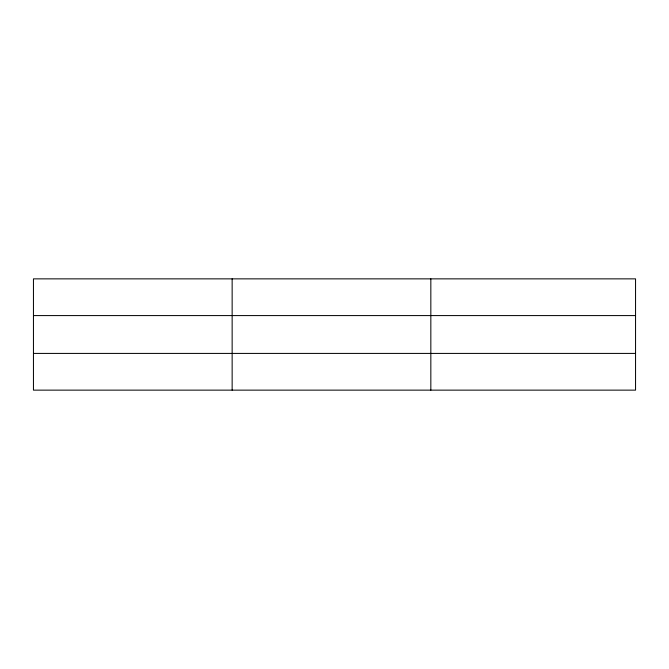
<?xml version="1.0" encoding="UTF-8"?>
<svg xmlns="http://www.w3.org/2000/svg" width="669" height="669" viewBox="0 0 669 669"><rect width="100%" height="100%" fill="white"/><g stroke="black" fill="none" stroke-linecap="round" stroke-linejoin="round"><path stroke-width="1" d="M232.143 278.864L232.143 390.136M430.836 278.864L430.836 390.136M635.55 315.584L635.55 278.864L33.45 278.864L33.45 390.136L635.55 390.136L635.55 315.584L33.45 315.584M33.45 353.416L635.55 353.416"/></g></svg>
